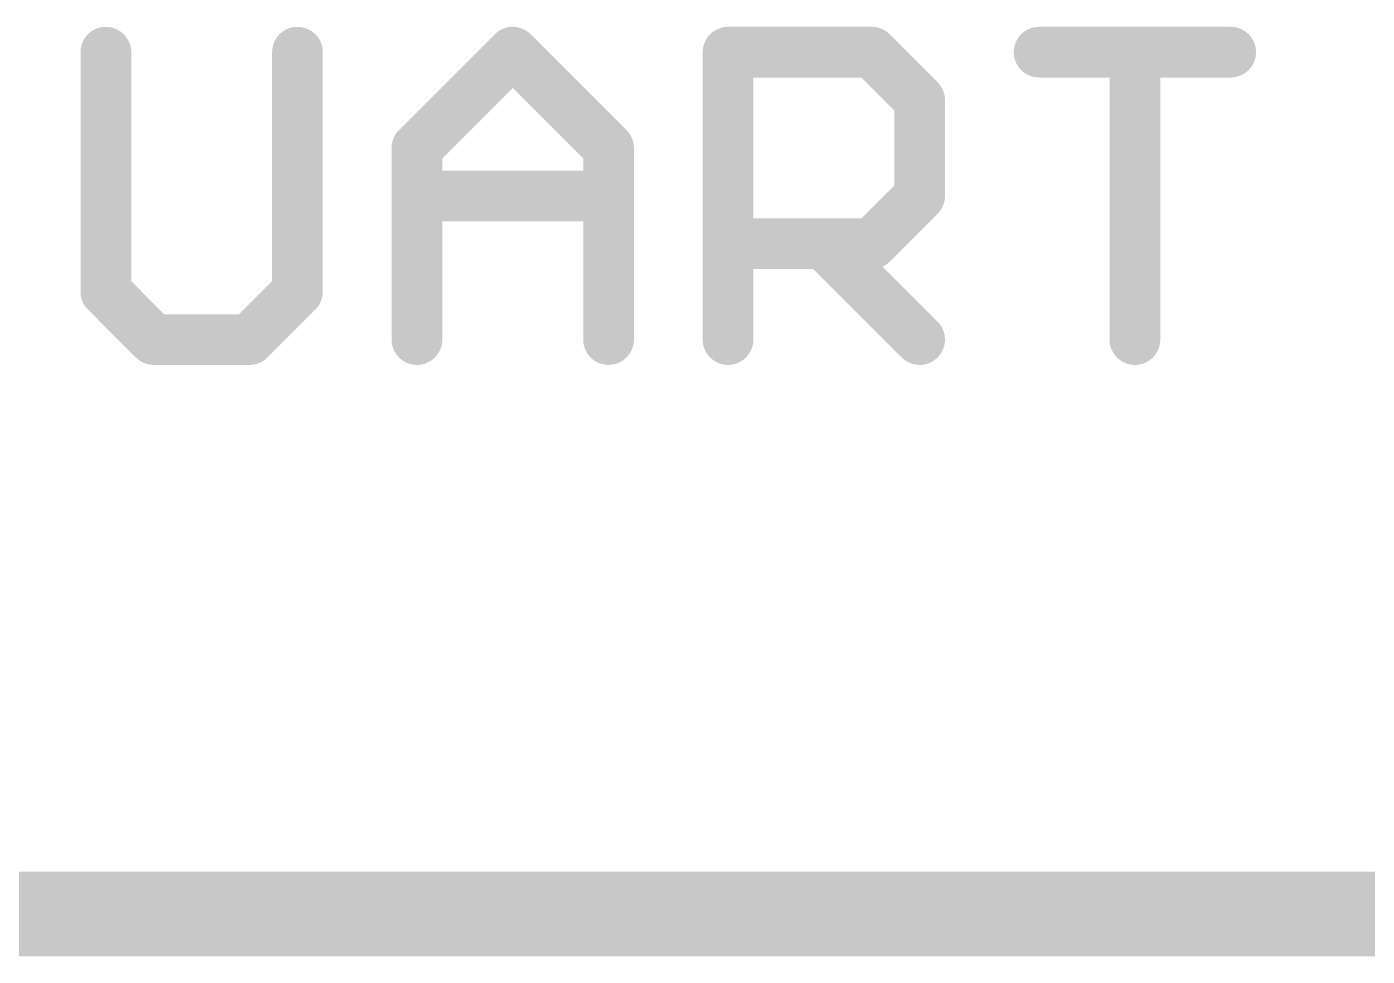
# Model space of a CAD drawing. Extents: x -0.1 to 68.7, y -15.2 to 51.5.
# Drawn here: x 53.135 to 57.165, y -0.127 to 2.668 of the extents above; entities that cross this region are included whole.
import ezdxf

# ---------------------------------------------------------------- set-up
doc = ezdxf.new("R2010")
doc.units = 0
for name, color, linetype in [('1', 12, 'CONTINUOUS'), ('16', 132, 'CONTINUOUS'), ('20', 53, 'CONTINUOUS'), ('21', 41, 'CONTINUOUS')]:
    doc.layers.add(name, color=color, linetype=linetype)

msp = doc.modelspace()

# ---------------------------------------------------------------- linework, layer by layer
at = {"layer": '1', "const_width": 0.254}
msp.add_lwpolyline([(68.58, 0), (0, 0)], dxfattribs=at)
at = {"layer": '16', "const_width": 0.254}
msp.add_lwpolyline([(68.58, 0), (0, 0)], dxfattribs=at)
at = {"layer": '20', "const_width": 0.2032}
msp.add_lwpolyline([(0, 0), (68.58, 0)], dxfattribs=at)
at = {"layer": '21', "const_width": 0.1524}
for points in [[(53.3722, 2.5915), (53.3722, 1.8713)], [(53.9484, 1.8713), (53.9484, 2.5915)], [(54.3077, 2.3034), (54.5958, 2.5915)], [(54.5958, 2.5915), (54.8839, 2.3034)], [(55.2432, 1.7272), (55.2432, 2.5915)], [(55.2432, 2.5915), (55.6754, 2.5915)], [(55.6754, 2.5915), (55.8194, 2.4475)], [(56.1787, 2.5915), (56.7549, 2.5915)], [(56.4668, 1.7272), (56.4668, 2.5915)], [(55.8194, 2.4475), (55.8194, 2.1594)], [(54.3077, 1.7272), (54.3077, 2.3034)], [(54.8839, 2.3034), (54.8839, 1.7272)], [(54.3077, 2.1594), (54.8839, 2.1594)], [(55.8194, 2.1594), (55.6754, 2.0153)], [(55.6754, 2.0153), (55.2432, 2.0153)], [(55.5313, 2.0153), (55.8194, 1.7272)], [(53.3722, 1.8713), (53.5162, 1.7272)], [(53.8043, 1.7272), (53.9484, 1.8713)], [(53.5162, 1.7272), (53.8043, 1.7272)]]:
    msp.add_lwpolyline(points, dxfattribs=at)
at = {"layer": '21', "const_width": 0.0762}
for points in [[(53.4103, 2.5915, 1), (53.3341, 2.5915)], [(53.9865, 2.5915, 1), (53.9103, 2.5915)], [(54.6227, 2.6185, 1), (54.5688, 2.5646)], [(54.6227, 2.5646, 1), (54.5688, 2.6185)], [(55.2813, 2.5915, 1), (55.2051, 2.5915)], [(55.2432, 2.6296, 1), (55.2432, 2.5534)], [(55.7023, 2.6185, 1), (55.6484, 2.5646)], [(55.6754, 2.5534, 1), (55.6754, 2.6296)], [(56.1787, 2.6296, 1), (56.1787, 2.5534)], [(56.5049, 2.5915, 1), (56.4287, 2.5915)], [(56.7549, 2.5534, 1), (56.7549, 2.6296)], [(55.8575, 2.4475, 1), (55.7813, 2.4475)], [(55.7925, 2.4205, 1), (55.8464, 2.4744)], [(54.3458, 2.3034, 1), (54.2696, 2.3034)], [(54.922, 2.3034, 1), (54.8458, 2.3034)], [(54.2807, 2.3304, 1), (54.3346, 2.2765)], [(54.857, 2.2765, 1), (54.9108, 2.3304)], [(54.3077, 2.1975, 1), (54.3077, 2.1213)], [(54.8839, 2.1213, 1), (54.8839, 2.1975)], [(55.8464, 2.1324, 1), (55.7925, 2.1863)], [(55.7813, 2.1594, 1), (55.8575, 2.1594)], [(55.2432, 2.0534, 1), (55.2432, 1.9772)], [(55.5582, 2.0423, 1), (55.5044, 1.9884)], [(55.6484, 2.0423, 1), (55.7023, 1.9884)], [(55.6754, 1.9772, 1), (55.6754, 2.0534)], [(53.3991, 1.8982, 1), (53.3452, 1.8443)], [(53.9753, 1.8443, 1), (53.9214, 1.8982)], [(53.3341, 1.8713, 1), (53.4103, 1.8713)], [(53.9103, 1.8713, 1), (53.9865, 1.8713)], [(53.5162, 1.7653, 1), (53.5162, 1.6891)], [(53.4893, 1.7003, 1), (53.5431, 1.7541)], [(53.7774, 1.7541, 1), (53.8313, 1.7003)], [(53.8043, 1.6891, 1), (53.8043, 1.7653)], [(55.7925, 1.7003, 1), (55.8464, 1.7541)], [(54.2696, 1.7272, 1), (54.3458, 1.7272)], [(54.8458, 1.7272, 1), (54.922, 1.7272)], [(55.2051, 1.7272, 1), (55.2813, 1.7272)], [(56.4287, 1.7272, 1), (56.5049, 1.7272)]]:
    msp.add_lwpolyline(points, format="xyb", dxfattribs=at)

doc.saveas('drawing.dxf')
